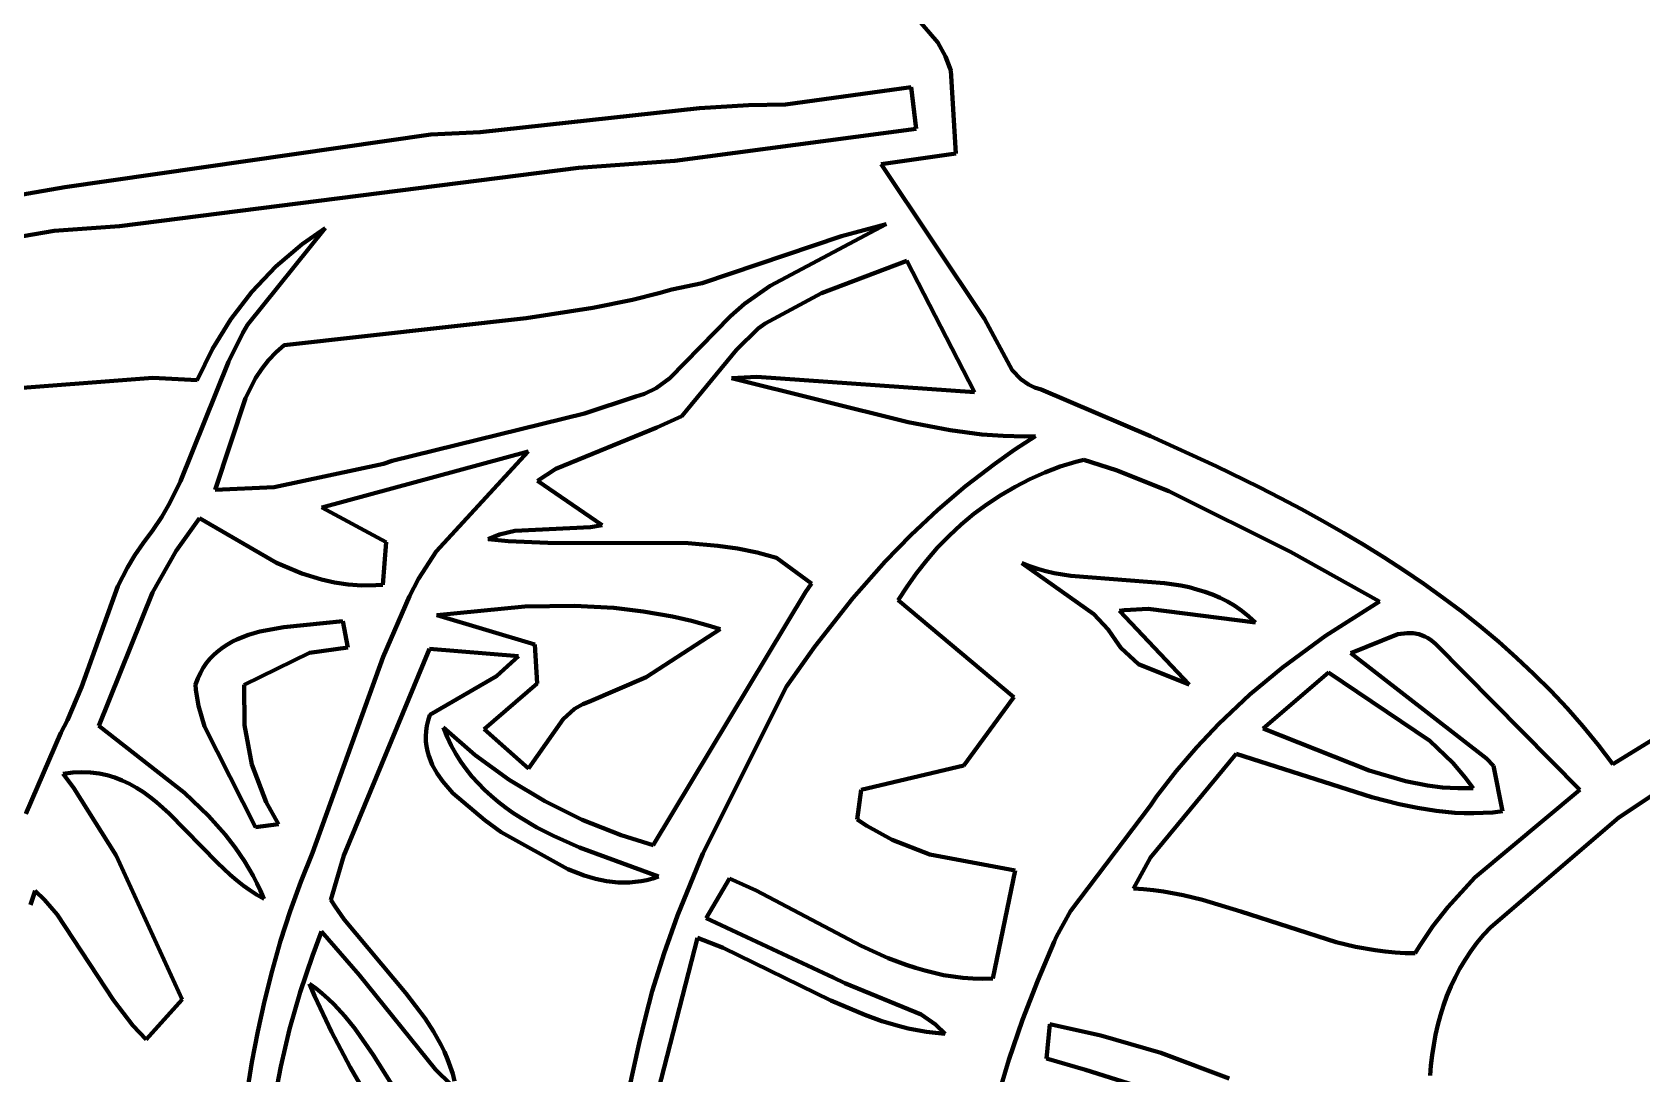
# Model space of a CAD drawing. Header units: millimetres. Extents: x 0 to 12.5, y 0 to 14.6.
# Drawn here: x 8.049 to 9.695, y 10.296 to 11.36 of the extents above; entities that cross this region are included whole.
import ezdxf

# ---------------------------------------------------------------- set-up
doc = ezdxf.new("R2010")
doc.units = ezdxf.units.MM
doc.layers.add('color#131313ff', color=7, linetype='CONTINUOUS', lineweight=100)
doc.layers.add('color#fcfcfcff', color=7, linetype='CONTINUOUS', lineweight=100)

msp = doc.modelspace()

# ---------------------------------------------------------------- linework, layer by layer
at = {"layer": 'color#131313ff'}
for p, q in [((8.9514, 11.377), (8.9752, 11.3498)), ((8.9752, 11.3498), (8.983, 11.3357)), ((8.983, 11.3357), (8.9872, 11.324)), ((8.9872, 11.324), (8.9883, 11.3211)), ((8.9883, 11.3211), (8.9933, 11.2363)), ((8.9477, 11.3042), (8.8193, 11.2864)), ((8.9528, 11.2615), (8.9477, 11.3042)), ((8.8193, 11.2864), (8.7816, 11.2859)), ((8.7316, 11.2829), (8.5072, 11.2583)), ((8.7816, 11.2859), (8.7316, 11.2829)), ((8.457, 11.2559), (8.0826, 11.2019)), ((8.5072, 11.2583), (8.457, 11.2559)), ((8.7062, 11.229), (8.9528, 11.2615)), ((8.1388, 11.1623), (8.6079, 11.2218)), ((8.6079, 11.2218), (8.7062, 11.229)), ((8.9933, 11.2363), (8.9173, 11.2257)), ((8.9173, 11.2257), (9.0229, 11.0674)), ((8.0826, 11.2019), (7.8547, 11.1628)), ((7.8188, 11.1141), (8.072, 11.1575)), ((8.072, 11.1575), (8.1388, 11.1623)), ((8.2694, 11.0613), (8.3489, 11.1601)), ((8.3489, 11.1601), (8.3254, 11.1439)), ((8.8037, 11.1012), (8.9223, 11.1644)), ((8.9223, 11.1644), (8.8765, 11.1521)), ((8.3254, 11.1439), (8.2983, 11.1209)), ((8.8765, 11.1521), (8.7343, 11.1041)), ((8.9433, 11.1267), (8.8562, 11.0939)), ((9.0124, 10.9926), (8.9433, 11.1267)), ((8.2983, 11.1209), (8.2739, 11.0952)), ((8.2739, 11.0952), (8.2523, 11.0672)), ((8.6899, 11.0938), (8.6631, 11.0871)), ((8.7033, 11.0975), (8.6899, 11.0938)), ((8.7343, 11.1041), (8.7033, 11.0975)), ((8.7776, 11.0829), (8.8037, 11.1012)), ((8.8562, 11.0939), (8.7985, 11.0629)), ((8.6225, 11.0788), (8.5542, 11.0683)), ((8.6631, 11.0871), (8.6225, 11.0788)), ((8.763, 11.0702), (8.7776, 11.0829)), ((8.2523, 11.0672), (8.2336, 11.037)), ((8.2647, 11.0531), (8.2694, 11.0613)), ((8.5542, 11.0683), (8.3071, 11.0406)), ((8.7013, 11.0068), (8.763, 11.0702)), ((8.7913, 11.0576), (8.7694, 11.0359)), ((8.7985, 11.0629), (8.7913, 11.0576)), ((9.0229, 11.0674), (9.0509, 11.015)), ((8.2501, 11.0236), (8.2647, 11.0531)), ((8.3071, 11.0406), (8.2986, 11.0333)), ((8.201, 10.9015), (8.2501, 11.0236)), ((8.2336, 11.037), (8.218, 11.005)), ((8.2909, 11.0252), (8.284, 11.0163)), ((8.2986, 11.0333), (8.2909, 11.0252)), ((8.7694, 11.0359), (8.7133, 10.9679)), ((8.1728, 11.0073), (7.9571, 10.9908)), ((8.218, 11.005), (8.1728, 11.0073)), ((8.2778, 11.0069), (8.2673, 10.9866)), ((8.284, 11.0163), (8.2778, 11.0069)), ((8.687, 10.9968), (8.7013, 11.0068)), ((8.7641, 11.0069), (8.7899, 11.0083)), ((8.9448, 10.9618), (8.7641, 11.0069)), ((8.7899, 11.0083), (9.0124, 10.9926)), ((9.0509, 11.015), (9.0598, 11.0058)), ((8.6665, 10.988), (8.6751, 10.991)), ((8.6751, 10.991), (8.687, 10.9968)), ((9.0598, 11.0058), (9.0678, 11.0003)), ((9.0678, 11.0003), (9.0739, 10.9974)), ((9.0739, 10.9974), (9.0807, 10.9952)), ((9.0807, 10.9952), (9.1926, 10.9475)), ((8.2673, 10.9866), (8.2365, 10.8927)), ((8.614, 10.9709), (8.6665, 10.988)), ((8.4174, 10.9223), (8.614, 10.9709)), ((8.7133, 10.9679), (8.6879, 10.9565)), ((8.9877, 10.9537), (8.9448, 10.9618)), ((8.6879, 10.9565), (8.5847, 10.9143)), ((9.0202, 10.9495), (8.9877, 10.9537)), ((9.042, 10.9479), (9.0202, 10.9495)), ((9.0639, 10.9474), (9.042, 10.9479)), ((9.0539, 10.9339), (9.075, 10.9475)), ((9.075, 10.9475), (9.0639, 10.9474)), ((9.1926, 10.9475), (9.2594, 10.917)), ((8.5565, 10.932), (8.3454, 10.8749)), ((8.4623, 10.8298), (8.5565, 10.932)), ((9.0333, 10.9195), (9.0539, 10.9339)), ((8.2967, 10.8956), (8.4086, 10.9194)), ((8.4086, 10.9194), (8.4174, 10.9223)), ((8.5847, 10.9143), (8.5659, 10.902)), ((9.0035, 10.8966), (9.0333, 10.9195)), ((9.0844, 10.9106), (9.069, 10.9037)), ((9.1001, 10.9165), (9.0844, 10.9106)), ((9.1161, 10.9215), (9.1001, 10.9165)), ((9.1243, 10.9236), (9.1161, 10.9215)), ((9.1572, 10.9128), (9.1243, 10.9236)), ((9.211, 10.8915), (9.1572, 10.9128)), ((9.2594, 10.917), (9.3035, 10.8955)), ((8.19, 10.8795), (8.201, 10.9015)), ((8.2365, 10.8927), (8.2967, 10.8956)), ((8.5659, 10.902), (8.632, 10.8566)), ((8.9749, 10.8722), (9.0035, 10.8966)), ((9.0541, 10.896), (9.0396, 10.8875)), ((9.069, 10.9037), (9.0541, 10.896)), ((9.3355, 10.8295), (9.211, 10.8915)), ((9.3035, 10.8955), (9.3253, 10.8843)), ((8.1819, 10.8653), (8.19, 10.8795)), ((8.3454, 10.8749), (8.4113, 10.8393)), ((9.0255, 10.8781), (9.012, 10.8681)), ((9.0396, 10.8875), (9.0255, 10.8781)), ((9.3253, 10.8843), (9.3469, 10.8729)), ((8.1728, 10.8515), (8.1819, 10.8653)), ((8.2203, 10.864), (8.1967, 10.8305)), ((8.2992, 10.8181), (8.2203, 10.864)), ((8.9475, 10.8465), (8.9749, 10.8722)), ((9.012, 10.8681), (8.999, 10.8573)), ((9.3469, 10.8729), (9.3684, 10.8611)), ((9.3684, 10.8611), (9.3896, 10.849)), ((8.1628, 10.8382), (8.1728, 10.8515)), ((8.5269, 10.8471), (8.5156, 10.8423)), ((8.5156, 10.8423), (8.5358, 10.8404)), ((8.5426, 10.851), (8.5269, 10.8471)), ((8.6199, 10.8545), (8.5426, 10.851)), ((8.632, 10.8566), (8.6199, 10.8545)), ((8.9213, 10.8197), (8.9475, 10.8465)), ((8.9866, 10.8458), (8.9748, 10.8337)), ((8.999, 10.8573), (8.9866, 10.8458)), ((9.3896, 10.849), (9.4106, 10.8365)), ((8.1467, 10.8136), (8.1543, 10.8261)), ((8.1543, 10.8261), (8.1628, 10.8382)), ((8.1967, 10.8305), (8.1725, 10.788)), ((8.4113, 10.8393), (8.4077, 10.7958)), ((8.4442, 10.802), (8.4623, 10.8298)), ((8.5358, 10.8404), (8.5766, 10.8388)), ((8.5766, 10.8388), (8.7198, 10.8383)), ((8.7198, 10.8383), (8.7502, 10.8356)), ((8.7502, 10.8356), (8.7703, 10.8327)), ((8.7703, 10.8327), (8.7904, 10.8286)), ((8.7904, 10.8286), (8.8003, 10.8261)), ((8.8003, 10.8261), (8.8103, 10.8233)), ((8.9748, 10.8337), (8.9637, 10.821)), ((9.4265, 10.7786), (9.3355, 10.8295)), ((9.4106, 10.8365), (9.4313, 10.8236)), ((9.6651, 10.6125), (10.0169, 10.8294)), ((8.1368, 10.7942), (8.1467, 10.8136)), ((8.3251, 10.8074), (8.2992, 10.8181)), ((8.8103, 10.8233), (8.8461, 10.797)), ((8.8881, 10.7821), (8.9213, 10.8197)), ((8.9637, 10.821), (8.9533, 10.8078)), ((9.0608, 10.8179), (9.0688, 10.8147)), ((9.1345, 10.7657), (9.0608, 10.8179)), ((9.0688, 10.8147), (9.077, 10.812)), ((9.077, 10.812), (9.0854, 10.8097)), ((9.0854, 10.8097), (9.0938, 10.8078)), ((9.4313, 10.8236), (9.4517, 10.8104)), ((9.4517, 10.8104), (9.4717, 10.7967)), ((8.0998, 10.691), (8.1368, 10.7942)), ((8.345, 10.8012), (8.3251, 10.8074)), ((8.3585, 10.7982), (8.345, 10.8012)), ((8.3723, 10.7962), (8.3585, 10.7982)), ((8.3863, 10.7952), (8.3723, 10.7962)), ((8.4005, 10.7953), (8.3863, 10.7952)), ((8.4077, 10.7958), (8.4005, 10.7953)), ((8.4349, 10.7843), (8.4442, 10.802)), ((8.8461, 10.797), (8.8398, 10.7882)), ((8.9436, 10.7941), (8.9346, 10.7799)), ((8.9533, 10.8078), (8.9436, 10.7941)), ((9.0938, 10.8078), (9.1109, 10.8049)), ((9.1109, 10.8049), (9.172, 10.8002)), ((9.172, 10.8002), (9.2066, 10.7974)), ((9.2066, 10.7974), (9.2235, 10.7949)), ((9.2235, 10.7949), (9.2318, 10.7932)), ((9.2318, 10.7932), (9.2399, 10.7911)), ((9.4717, 10.7967), (9.4915, 10.7826)), ((8.1725, 10.788), (8.1176, 10.6517)), ((8.4081, 10.7221), (8.4349, 10.7843)), ((8.8398, 10.7882), (8.6842, 10.5296)), ((8.8493, 10.7328), (8.8881, 10.7821)), ((8.9346, 10.7799), (9.0526, 10.681)), ((9.2399, 10.7911), (9.248, 10.7887)), ((9.248, 10.7887), (9.2559, 10.7858)), ((9.2559, 10.7858), (9.2636, 10.7824)), ((9.2636, 10.7824), (9.2712, 10.7786)), ((9.2712, 10.7786), (9.2786, 10.7741)), ((9.3714, 10.7436), (9.4265, 10.7786)), ((9.4915, 10.7826), (9.5109, 10.768)), ((8.5531, 10.7735), (8.4629, 10.7647)), ((8.4629, 10.7647), (8.563, 10.7348)), ((8.6037, 10.7742), (8.5531, 10.7735)), ((8.644, 10.7721), (8.6037, 10.7742)), ((8.674, 10.7686), (8.644, 10.7721)), ((8.7038, 10.7634), (8.674, 10.7686)), ((8.7234, 10.7589), (8.7038, 10.7634)), ((9.1492, 10.7501), (9.1345, 10.7657)), ((9.1658, 10.7699), (9.1609, 10.7691)), ((9.1609, 10.7691), (9.2319, 10.694)), ((9.1899, 10.7713), (9.1658, 10.7699)), ((9.2996, 10.7571), (9.1899, 10.7713)), ((9.2786, 10.7741), (9.2858, 10.7691)), ((9.2858, 10.7691), (9.2928, 10.7634)), ((9.2928, 10.7634), (9.2996, 10.7571)), ((9.5109, 10.768), (9.5299, 10.7529)), ((8.2594, 10.7403), (8.2705, 10.7445)), ((8.2705, 10.7445), (8.2821, 10.7479)), ((8.2821, 10.7479), (8.3066, 10.7526)), ((8.3066, 10.7526), (8.3668, 10.7585)), ((8.3668, 10.7585), (8.3719, 10.7318)), ((8.6769, 10.7014), (8.7525, 10.7505)), ((8.7428, 10.7535), (8.7234, 10.7589)), ((8.7525, 10.7505), (8.7428, 10.7535)), ((9.1567, 10.7392), (9.1492, 10.7501)), ((9.3274, 10.7114), (9.3714, 10.7436)), ((9.4454, 10.7453), (9.3972, 10.7259)), ((9.4547, 10.7465), (9.4454, 10.7453)), ((9.4608, 10.7463), (9.4547, 10.7465)), ((9.4668, 10.7452), (9.4608, 10.7463)), ((9.4727, 10.743), (9.4668, 10.7452)), ((9.5299, 10.7529), (9.5484, 10.7374)), ((8.2354, 10.7246), (8.2397, 10.7284)), ((8.2397, 10.7284), (8.2443, 10.7318)), ((8.2443, 10.7318), (8.2491, 10.7349)), ((8.2491, 10.7349), (8.2542, 10.7377)), ((8.2542, 10.7377), (8.2594, 10.7403)), ((8.3719, 10.7318), (8.3329, 10.7262)), ((8.4556, 10.7302), (8.3678, 10.5192)), ((8.5463, 10.7228), (8.4556, 10.7302)), ((8.563, 10.7348), (8.5655, 10.6949)), ((8.8204, 10.6919), (8.8493, 10.7328)), ((9.1622, 10.7314), (9.1567, 10.7392)), ((9.1802, 10.7146), (9.1622, 10.7314)), ((9.4756, 10.7415), (9.4727, 10.743)), ((9.4784, 10.7397), (9.4756, 10.7415)), ((9.4812, 10.7376), (9.4784, 10.7397)), ((9.484, 10.7351), (9.4812, 10.7376)), ((9.6313, 10.5862), (9.484, 10.7351)), ((9.5484, 10.7374), (9.5666, 10.7213)), ((8.2213, 10.7057), (8.2243, 10.711)), ((8.2243, 10.711), (8.2277, 10.7159)), ((8.2277, 10.7159), (8.2314, 10.7205)), ((8.2314, 10.7205), (8.2354, 10.7246)), ((8.3329, 10.7262), (8.2662, 10.6936)), ((8.3359, 10.522), (8.4081, 10.7221)), ((8.5241, 10.7024), (8.5463, 10.7228)), ((9.2319, 10.694), (9.1802, 10.7146)), ((9.294, 10.6835), (9.3274, 10.7114)), ((9.3972, 10.7259), (9.536, 10.6182)), ((9.5666, 10.7213), (9.5843, 10.7046)), ((8.2163, 10.6938), (8.2186, 10.7)), ((8.2168, 10.6883), (8.2163, 10.6938)), ((8.2186, 10.7), (8.2213, 10.7057)), ((8.4557, 10.6628), (8.5241, 10.7024)), ((8.5655, 10.6949), (8.5115, 10.6482)), ((8.6184, 10.6763), (8.6769, 10.7014)), ((9.3744, 10.706), (9.3077, 10.6488)), ((9.4778, 10.6364), (9.3744, 10.706)), ((9.5843, 10.7046), (9.6015, 10.6874)), ((8.0856, 10.6574), (8.0998, 10.691)), ((8.2195, 10.672), (8.2168, 10.6883)), ((8.2662, 10.6936), (8.2665, 10.6522)), ((8.735, 10.5211), (8.8204, 10.6919)), ((9.0526, 10.681), (9.0016, 10.6111)), ((9.2623, 10.6537), (9.294, 10.6835)), ((9.6015, 10.6874), (9.6182, 10.6696)), ((8.2255, 10.651), (8.2195, 10.672)), ((8.454, 10.6571), (8.4557, 10.6628)), ((8.592, 10.6586), (8.6037, 10.6691)), ((8.6037, 10.6691), (8.6121, 10.6739)), ((8.6121, 10.6739), (8.6184, 10.6763)), ((9.6182, 10.6696), (9.6344, 10.6512)), ((8.0788, 10.6444), (8.0856, 10.6574)), ((8.1176, 10.6517), (8.2051, 10.5833)), ((8.2777, 10.548), (8.2255, 10.651)), ((8.2665, 10.6522), (8.274, 10.6121)), ((8.4517, 10.641), (8.452, 10.6462)), ((8.452, 10.6462), (8.4528, 10.6516)), ((8.4528, 10.6516), (8.454, 10.6571)), ((8.5022, 10.6217), (8.4698, 10.6498)), ((8.4698, 10.6498), (8.4735, 10.6405)), ((8.5115, 10.6482), (8.5567, 10.6082)), ((8.5567, 10.6082), (8.592, 10.6586)), ((9.2398, 10.63), (9.2623, 10.6537)), ((9.3077, 10.6488), (9.4159, 10.6059)), ((9.6344, 10.6512), (9.65, 10.6322)), ((8.0429, 10.5616), (8.0788, 10.6444)), ((8.4519, 10.6358), (8.4517, 10.641)), ((8.4524, 10.6308), (8.4519, 10.6358)), ((8.4534, 10.6259), (8.4524, 10.6308)), ((8.4735, 10.6405), (8.4778, 10.6316)), ((8.4778, 10.6316), (8.4824, 10.6231)), ((9.2185, 10.6053), (9.2398, 10.63)), ((9.5014, 10.6138), (9.4778, 10.6364)), ((9.65, 10.6322), (9.6651, 10.6125)), ((8.274, 10.6121), (8.2885, 10.5738)), ((8.4547, 10.6211), (8.4534, 10.6259)), ((8.4564, 10.6165), (8.4547, 10.6211)), ((8.4583, 10.6119), (8.4564, 10.6165)), ((8.4632, 10.6031), (8.4583, 10.6119)), ((8.4824, 10.6231), (8.4875, 10.615)), ((8.4875, 10.615), (8.493, 10.6073)), ((8.5368, 10.5966), (8.5022, 10.6217)), ((9.2801, 10.623), (9.1923, 10.5171)), ((9.4186, 10.5788), (9.2801, 10.623)), ((9.5142, 10.5988), (9.5014, 10.6138)), ((9.536, 10.6182), (9.543, 10.6107)), ((8.0909, 10.6038), (8.0812, 10.6025)), ((8.0812, 10.6025), (8.0919, 10.5878)), ((8.1002, 10.6043), (8.0909, 10.6038)), ((8.1091, 10.604), (8.1002, 10.6043)), ((8.1177, 10.603), (8.1091, 10.604)), ((8.1259, 10.6013), (8.1177, 10.603)), ((8.1339, 10.5989), (8.1259, 10.6013)), ((8.1415, 10.5959), (8.1339, 10.5989)), ((8.1489, 10.5923), (8.1415, 10.5959)), ((8.4691, 10.5947), (8.4632, 10.6031)), ((8.493, 10.6073), (8.4989, 10.5999)), ((8.4989, 10.5999), (8.5051, 10.5929)), ((8.5733, 10.5746), (8.5368, 10.5966)), ((9.0016, 10.6111), (8.8966, 10.5863)), ((9.1986, 10.5793), (9.2185, 10.6053)), ((9.4159, 10.6059), (9.4529, 10.5951)), ((9.4529, 10.5951), (9.4755, 10.5907)), ((9.5221, 10.5881), (9.5142, 10.5988)), ((9.543, 10.6107), (9.5522, 10.5643)), ((8.0919, 10.5878), (8.1351, 10.5192)), ((8.1561, 10.5883), (8.1489, 10.5923)), ((8.1631, 10.5838), (8.1561, 10.5883)), ((8.1699, 10.5789), (8.1631, 10.5838)), ((8.1765, 10.5736), (8.1699, 10.5789)), ((8.2051, 10.5833), (8.2297, 10.5597)), ((8.4795, 10.5828), (8.4691, 10.5947)), ((8.5122, 10.5551), (8.4795, 10.5828)), ((8.5051, 10.5929), (8.5116, 10.5863)), ((8.5116, 10.5863), (8.5185, 10.58)), ((8.5185, 10.58), (8.5257, 10.574)), ((8.8966, 10.5863), (8.8927, 10.556)), ((9.1923, 10.5704), (9.1986, 10.5793)), ((9.4466, 10.5715), (9.4186, 10.5788)), ((9.4755, 10.5907), (9.4909, 10.5888)), ((9.4909, 10.5888), (9.5064, 10.5879)), ((9.5064, 10.5879), (9.5221, 10.5881)), ((9.524, 10.4967), (9.6313, 10.5862)), ((9.7189, 10.5897), (9.6712, 10.5579)), ((8.1894, 10.5622), (8.1765, 10.5736)), ((8.2885, 10.5738), (8.3012, 10.5511)), ((8.5257, 10.574), (8.5331, 10.5682)), ((8.5331, 10.5682), (8.5408, 10.5628)), ((8.5408, 10.5628), (8.5488, 10.5576)), ((8.6116, 10.5557), (8.5733, 10.5746)), ((9.1105, 10.4624), (9.1923, 10.5704)), ((9.4655, 10.5677), (9.4466, 10.5715)), ((9.4844, 10.5647), (9.4655, 10.5677)), ((9.5036, 10.5629), (9.4844, 10.5647)), ((9.5132, 10.5625), (9.5036, 10.5629)), ((9.5229, 10.5624), (9.5132, 10.5625)), ((9.5326, 10.5626), (9.5229, 10.5624)), ((9.5424, 10.5632), (9.5326, 10.5626)), ((9.5522, 10.5643), (9.5424, 10.5632)), ((8.2389, 10.5115), (8.1894, 10.5622)), ((8.2297, 10.5597), (8.2466, 10.5407)), ((8.3012, 10.5511), (8.2777, 10.548)), ((8.5287, 10.5431), (8.5122, 10.5551)), ((8.5488, 10.5576), (8.5652, 10.5479)), ((8.5652, 10.5479), (8.5824, 10.5391)), ((8.6513, 10.5399), (8.6116, 10.5557)), ((8.8927, 10.556), (8.9026, 10.5493)), ((8.9026, 10.5493), (8.9285, 10.5351)), ((9.6712, 10.5579), (9.5403, 10.4459)), ((8.2466, 10.5407), (8.257, 10.5273)), ((8.5968, 10.5051), (8.5287, 10.5431)), ((8.5824, 10.5391), (8.6089, 10.5273)), ((8.6842, 10.5296), (8.6513, 10.5399)), ((8.9285, 10.5351), (8.9669, 10.5203)), ((8.1351, 10.5192), (8.2028, 10.3719)), ((8.257, 10.5273), (8.2665, 10.5133)), ((8.2665, 10.5133), (8.2752, 10.4985)), ((8.324, 10.4923), (8.3359, 10.522)), ((8.3678, 10.5192), (8.3548, 10.4737)), ((8.6089, 10.5273), (8.6895, 10.4976)), ((8.7091, 10.458), (8.735, 10.5211)), ((8.9669, 10.5203), (9.054, 10.5038)), ((9.1923, 10.5171), (9.1749, 10.4855)), ((8.2516, 10.4995), (8.2389, 10.5115)), ((8.2582, 10.4939), (8.2516, 10.4995)), ((8.2752, 10.4985), (8.2791, 10.4909)), ((8.6137, 10.4986), (8.5968, 10.5051)), ((8.625, 10.4953), (8.6137, 10.4986)), ((8.6895, 10.4976), (8.6836, 10.4956)), ((9.054, 10.5038), (9.0312, 10.3934)), ((9.4963, 10.4665), (9.524, 10.4967)), ((8.0526, 10.4832), (8.0476, 10.4688)), ((8.062, 10.4739), (8.0526, 10.4832)), ((8.2649, 10.4886), (8.2582, 10.4939)), ((8.2718, 10.4836), (8.2649, 10.4886)), ((8.2789, 10.4791), (8.2718, 10.4836)), ((8.2791, 10.4909), (8.2828, 10.483)), ((8.2828, 10.483), (8.2862, 10.475)), ((8.3131, 10.4622), (8.324, 10.4923)), ((8.6365, 10.493), (8.625, 10.4953)), ((8.6482, 10.4917), (8.6365, 10.493)), ((8.654, 10.4915), (8.6482, 10.4917)), ((8.6599, 10.4916), (8.654, 10.4915)), ((8.6658, 10.4921), (8.6599, 10.4916)), ((8.6717, 10.4929), (8.6658, 10.4921)), ((8.6776, 10.4941), (8.6717, 10.4929)), ((8.6836, 10.4956), (8.6776, 10.4941)), ((8.7622, 10.4956), (8.7383, 10.4552)), ((8.7893, 10.4833), (8.7622, 10.4956)), ((8.8967, 10.4267), (8.7893, 10.4833)), ((9.1749, 10.4855), (9.1852, 10.4848)), ((9.1852, 10.4848), (9.1954, 10.4838)), ((9.1954, 10.4838), (9.2056, 10.4823)), ((9.2056, 10.4823), (9.2257, 10.4785)), ((8.0749, 10.459), (8.062, 10.4739)), ((8.2862, 10.475), (8.2789, 10.4791)), ((8.3548, 10.4737), (8.3591, 10.4669)), ((8.3591, 10.4669), (8.3682, 10.4538)), ((9.2257, 10.4785), (9.2456, 10.4737)), ((9.2456, 10.4737), (9.2848, 10.4619)), ((9.4811, 10.4471), (9.4963, 10.4665)), ((8.1325, 10.3715), (8.0749, 10.459)), ((8.3033, 10.4319), (8.3131, 10.4622)), ((8.3682, 10.4538), (8.4312, 10.3784)), ((8.6954, 10.4195), (8.7091, 10.458)), ((8.7383, 10.4552), (8.8681, 10.3944)), ((9.0965, 10.4363), (9.1105, 10.4624)), ((9.2848, 10.4619), (9.3823, 10.4305)), ((9.4673, 10.4265), (9.4811, 10.4471)), ((8.2946, 10.4012), (8.3033, 10.4319)), ((8.3452, 10.4414), (8.3359, 10.4168)), ((8.3837, 10.3973), (8.3452, 10.4414)), ((8.7294, 10.435), (8.6779, 10.2345)), ((8.7556, 10.4248), (8.7294, 10.435)), ((9.0772, 10.3913), (9.0941, 10.4309)), ((9.0941, 10.4309), (9.0965, 10.4363)), ((9.5329, 10.438), (9.526, 10.4299)), ((9.5403, 10.4459), (9.5329, 10.438)), ((8.3359, 10.4168), (8.3233, 10.3795)), ((8.6832, 10.3805), (8.6954, 10.4195)), ((8.8658, 10.371), (8.7556, 10.4248)), ((8.9242, 10.4144), (8.8967, 10.4267)), ((8.9428, 10.4074), (8.9242, 10.4144)), ((9.3823, 10.4305), (9.4021, 10.4259)), ((9.4021, 10.4259), (9.4221, 10.4223)), ((9.4221, 10.4223), (9.4322, 10.421)), ((9.4322, 10.421), (9.4424, 10.42)), ((9.4424, 10.42), (9.4527, 10.4195)), ((9.4527, 10.4195), (9.4631, 10.4193)), ((9.4631, 10.4193), (9.4673, 10.4265)), ((9.5197, 10.4214), (9.5139, 10.4127)), ((9.526, 10.4299), (9.5197, 10.4214)), ((8.2868, 10.3703), (8.2946, 10.4012)), ((8.9522, 10.4043), (8.9428, 10.4074)), ((8.9617, 10.4015), (8.9522, 10.4043)), ((8.9713, 10.3991), (8.9617, 10.4015)), ((8.981, 10.397), (8.9713, 10.3991)), ((9.5086, 10.4038), (9.5037, 10.3946)), ((9.5139, 10.4127), (9.5086, 10.4038)), ((8.3328, 10.3881), (8.3395, 10.3832)), ((8.3381, 10.3758), (8.3328, 10.3881)), ((8.3395, 10.3832), (8.3459, 10.378)), ((8.4615, 10.3004), (8.3837, 10.3973)), ((8.8681, 10.3944), (8.8801, 10.3887)), ((8.8801, 10.3887), (8.9581, 10.3566)), ((8.9908, 10.3954), (8.981, 10.397)), ((9.0007, 10.3942), (8.9908, 10.3954)), ((9.0108, 10.3934), (9.0007, 10.3942)), ((9.0209, 10.3931), (9.0108, 10.3934)), ((9.0312, 10.3934), (9.0209, 10.3931)), ((9.0617, 10.3511), (9.0772, 10.3913)), ((9.4994, 10.3852), (9.4954, 10.3757)), ((9.5037, 10.3946), (9.4994, 10.3852)), ((8.1523, 10.3455), (8.1325, 10.3715)), ((8.2028, 10.3719), (8.1659, 10.3312)), ((8.2799, 10.3392), (8.2868, 10.3703)), ((8.3233, 10.3795), (8.3125, 10.3417)), ((8.3554, 10.339), (8.3381, 10.3758)), ((8.3459, 10.378), (8.352, 10.3726)), ((8.352, 10.3726), (8.3579, 10.3669)), ((8.3579, 10.3669), (8.3689, 10.355)), ((8.4312, 10.3784), (8.4509, 10.3527)), ((8.6761, 10.3541), (8.6832, 10.3805)), ((8.9003, 10.3562), (8.8658, 10.371)), ((9.4919, 10.3659), (9.4889, 10.3561)), ((9.4954, 10.3757), (9.4919, 10.3659)), ((8.3689, 10.355), (8.3791, 10.3423)), ((8.4509, 10.3527), (8.4597, 10.3393)), ((8.6699, 10.3275), (8.6761, 10.3541)), ((8.9179, 10.35), (8.9003, 10.3562)), ((8.9358, 10.3447), (8.9179, 10.35)), ((8.9581, 10.3566), (8.9726, 10.3465)), ((9.0478, 10.3103), (9.0617, 10.3511)), ((9.4889, 10.3561), (9.4862, 10.346)), ((8.1659, 10.3312), (8.1523, 10.3455)), ((8.2739, 10.3079), (8.2799, 10.3392)), ((8.3125, 10.3417), (8.3034, 10.3034)), ((8.3744, 10.3029), (8.3554, 10.339)), ((8.3791, 10.3423), (8.3978, 10.3155)), ((8.4597, 10.3393), (8.4674, 10.3255)), ((8.9449, 10.3425), (8.9358, 10.3447)), ((8.9541, 10.3406), (8.9449, 10.3425)), ((8.9634, 10.3391), (8.9541, 10.3406)), ((8.9728, 10.3379), (8.9634, 10.3391)), ((8.9726, 10.3465), (8.9824, 10.3371)), ((8.9824, 10.3371), (8.9728, 10.3379)), ((9.0896, 10.3467), (9.0862, 10.3117)), ((9.1417, 10.3354), (9.0896, 10.3467)), ((9.2031, 10.3175), (9.1417, 10.3354)), ((9.4839, 10.3359), (9.482, 10.3256)), ((9.4862, 10.346), (9.4839, 10.3359)), ((8.3978, 10.3155), (8.4508, 10.2316)), ((8.4674, 10.3255), (8.4708, 10.3184)), ((8.4708, 10.3184), (8.474, 10.3111)), ((8.6115, 10.0675), (8.6699, 10.3275)), ((9.2729, 10.2912), (9.2031, 10.3175)), ((9.482, 10.3256), (9.4804, 10.3152)), ((8.2665, 10.2606), (8.2739, 10.3079)), ((8.3034, 10.3034), (8.2961, 10.2648)), ((8.3881, 10.2793), (8.3744, 10.3029)), ((8.4773, 10.2853), (8.4615, 10.3004)), ((8.474, 10.3111), (8.4767, 10.3037)), ((8.4767, 10.3037), (8.4792, 10.2962)), ((9.0355, 10.2691), (9.0478, 10.3103)), ((9.0862, 10.3117), (9.1261, 10.3001)), ((9.1261, 10.3001), (9.2752, 10.2533)), ((9.4791, 10.3047), (9.4782, 10.2942)), ((9.4804, 10.3152), (9.4791, 10.3047)), ((8.4792, 10.2962), (8.4812, 10.2884))]:
    msp.add_line(p, q, dxfattribs=at)
at = {"layer": 'color#fcfcfcff'}
for p, q in [((8.9752, 11.3498), (8.9514, 11.377)), ((8.983, 11.3357), (8.9752, 11.3498)), ((8.9872, 11.324), (8.983, 11.3357)), ((8.9883, 11.3211), (8.9872, 11.324)), ((8.9933, 11.2363), (8.9883, 11.3211)), ((8.8193, 11.2864), (8.9477, 11.3042)), ((8.9477, 11.3042), (8.9528, 11.2615)), ((8.7816, 11.2859), (8.8193, 11.2864)), ((8.5072, 11.2583), (8.7316, 11.2829)), ((8.7316, 11.2829), (8.7816, 11.2859)), ((8.0826, 11.2019), (8.457, 11.2559)), ((8.457, 11.2559), (8.5072, 11.2583)), ((8.9528, 11.2615), (8.7062, 11.229)), ((8.6079, 11.2218), (8.1388, 11.1623)), ((8.7062, 11.229), (8.6079, 11.2218)), ((8.9173, 11.2257), (8.9933, 11.2363)), ((9.0229, 11.0674), (8.9173, 11.2257)), ((7.8547, 11.1628), (8.0826, 11.2019)), ((8.072, 11.1575), (7.8188, 11.1141)), ((8.1388, 11.1623), (8.072, 11.1575)), ((8.3489, 11.1601), (8.2694, 11.0613)), ((8.3254, 11.1439), (8.3489, 11.1601)), ((8.9223, 11.1644), (8.8037, 11.1012)), ((8.8765, 11.1521), (8.9223, 11.1644)), ((8.2983, 11.1209), (8.3254, 11.1439)), ((8.7343, 11.1041), (8.8765, 11.1521)), ((8.8562, 11.0939), (8.9433, 11.1267)), ((8.9433, 11.1267), (9.0124, 10.9926)), ((8.2739, 11.0952), (8.2983, 11.1209)), ((8.2523, 11.0672), (8.2739, 11.0952)), ((8.6631, 11.0871), (8.6899, 11.0938)), ((8.6899, 11.0938), (8.7033, 11.0975)), ((8.7033, 11.0975), (8.7343, 11.1041)), ((8.8037, 11.1012), (8.7776, 11.0829)), ((8.7985, 11.0629), (8.8562, 11.0939)), ((8.5542, 11.0683), (8.6225, 11.0788)), ((8.6225, 11.0788), (8.6631, 11.0871)), ((8.7776, 11.0829), (8.763, 11.0702)), ((8.2336, 11.037), (8.2523, 11.0672)), ((8.2694, 11.0613), (8.2647, 11.0531)), ((8.3071, 11.0406), (8.5542, 11.0683)), ((8.763, 11.0702), (8.7013, 11.0068)), ((8.7694, 11.0359), (8.7913, 11.0576)), ((8.7913, 11.0576), (8.7985, 11.0629)), ((9.0509, 11.015), (9.0229, 11.0674)), ((8.2647, 11.0531), (8.2501, 11.0236)), ((8.2986, 11.0333), (8.3071, 11.0406)), ((8.2501, 11.0236), (8.201, 10.9015)), ((8.218, 11.005), (8.2336, 11.037)), ((8.284, 11.0163), (8.2909, 11.0252)), ((8.2909, 11.0252), (8.2986, 11.0333)), ((8.7133, 10.9679), (8.7694, 11.0359)), ((7.9571, 10.9908), (8.1728, 11.0073)), ((8.1728, 11.0073), (8.218, 11.005)), ((8.2673, 10.9866), (8.2778, 11.0069)), ((8.2778, 11.0069), (8.284, 11.0163)), ((8.7013, 11.0068), (8.687, 10.9968)), ((8.7899, 11.0083), (8.7641, 11.0069)), ((8.7641, 11.0069), (8.9448, 10.9618)), ((9.0124, 10.9926), (8.7899, 11.0083)), ((9.0598, 11.0058), (9.0509, 11.015)), ((8.6751, 10.991), (8.6665, 10.988)), ((8.687, 10.9968), (8.6751, 10.991)), ((9.0678, 11.0003), (9.0598, 11.0058)), ((9.0739, 10.9974), (9.0678, 11.0003)), ((9.0807, 10.9952), (9.0739, 10.9974)), ((9.1926, 10.9475), (9.0807, 10.9952)), ((8.2365, 10.8927), (8.2673, 10.9866)), ((8.6665, 10.988), (8.614, 10.9709)), ((8.614, 10.9709), (8.4174, 10.9223)), ((8.6879, 10.9565), (8.7133, 10.9679)), ((8.9448, 10.9618), (8.9877, 10.9537)), ((8.5847, 10.9143), (8.6879, 10.9565)), ((8.9877, 10.9537), (9.0202, 10.9495)), ((9.0202, 10.9495), (9.042, 10.9479)), ((9.042, 10.9479), (9.0639, 10.9474)), ((9.075, 10.9475), (9.0539, 10.9339)), ((9.0639, 10.9474), (9.075, 10.9475)), ((9.2594, 10.917), (9.1926, 10.9475)), ((8.3454, 10.8749), (8.5565, 10.932)), ((8.5565, 10.932), (8.4623, 10.8298)), ((9.0539, 10.9339), (9.0333, 10.9195)), ((8.4086, 10.9194), (8.2967, 10.8956)), ((8.4174, 10.9223), (8.4086, 10.9194)), ((8.5659, 10.902), (8.5847, 10.9143)), ((9.0333, 10.9195), (9.0035, 10.8966)), ((9.069, 10.9037), (9.0844, 10.9106)), ((9.0844, 10.9106), (9.1001, 10.9165)), ((9.1001, 10.9165), (9.1161, 10.9215)), ((9.1161, 10.9215), (9.1243, 10.9236)), ((9.1243, 10.9236), (9.1572, 10.9128)), ((9.1572, 10.9128), (9.211, 10.8915)), ((9.3035, 10.8955), (9.2594, 10.917)), ((8.201, 10.9015), (8.19, 10.8795)), ((8.2967, 10.8956), (8.2365, 10.8927)), ((8.632, 10.8566), (8.5659, 10.902)), ((9.0035, 10.8966), (8.9749, 10.8722)), ((9.0396, 10.8875), (9.0541, 10.896)), ((9.0541, 10.896), (9.069, 10.9037)), ((9.211, 10.8915), (9.3355, 10.8295)), ((9.3253, 10.8843), (9.3035, 10.8955)), ((8.19, 10.8795), (8.1819, 10.8653)), ((8.4113, 10.8393), (8.3454, 10.8749)), ((9.012, 10.8681), (9.0255, 10.8781)), ((9.0255, 10.8781), (9.0396, 10.8875)), ((9.3469, 10.8729), (9.3253, 10.8843)), ((8.1819, 10.8653), (8.1728, 10.8515)), ((8.1967, 10.8305), (8.2203, 10.864)), ((8.2203, 10.864), (8.2992, 10.8181)), ((8.9749, 10.8722), (8.9475, 10.8465)), ((8.999, 10.8573), (9.012, 10.8681)), ((9.3684, 10.8611), (9.3469, 10.8729)), ((9.3896, 10.849), (9.3684, 10.8611)), ((8.1728, 10.8515), (8.1628, 10.8382)), ((8.5156, 10.8423), (8.5269, 10.8471)), ((8.5358, 10.8404), (8.5156, 10.8423)), ((8.5269, 10.8471), (8.5426, 10.851)), ((8.5426, 10.851), (8.6199, 10.8545)), ((8.6199, 10.8545), (8.632, 10.8566)), ((8.9475, 10.8465), (8.9213, 10.8197)), ((8.9748, 10.8337), (8.9866, 10.8458)), ((8.9866, 10.8458), (8.999, 10.8573)), ((9.4106, 10.8365), (9.3896, 10.849)), ((8.1543, 10.8261), (8.1467, 10.8136)), ((8.1628, 10.8382), (8.1543, 10.8261)), ((8.1725, 10.788), (8.1967, 10.8305)), ((8.4077, 10.7958), (8.4113, 10.8393)), ((8.4623, 10.8298), (8.4442, 10.802)), ((8.5766, 10.8388), (8.5358, 10.8404)), ((8.7198, 10.8383), (8.5766, 10.8388)), ((8.7502, 10.8356), (8.7198, 10.8383)), ((8.7703, 10.8327), (8.7502, 10.8356)), ((8.7904, 10.8286), (8.7703, 10.8327)), ((8.8003, 10.8261), (8.7904, 10.8286)), ((8.8103, 10.8233), (8.8003, 10.8261)), ((8.9637, 10.821), (8.9748, 10.8337)), ((9.3355, 10.8295), (9.4265, 10.7786)), ((9.4313, 10.8236), (9.4106, 10.8365)), ((10.0169, 10.8294), (9.6651, 10.6125)), ((8.1467, 10.8136), (8.1368, 10.7942)), ((8.2992, 10.8181), (8.3251, 10.8074)), ((8.8461, 10.797), (8.8103, 10.8233)), ((8.9213, 10.8197), (8.8881, 10.7821)), ((8.9533, 10.8078), (8.9637, 10.821)), ((9.0608, 10.8179), (9.1345, 10.7657)), ((9.0688, 10.8147), (9.0608, 10.8179)), ((9.077, 10.812), (9.0688, 10.8147)), ((9.0854, 10.8097), (9.077, 10.812)), ((9.0938, 10.8078), (9.0854, 10.8097)), ((9.4517, 10.8104), (9.4313, 10.8236)), ((9.4717, 10.7967), (9.4517, 10.8104)), ((8.1368, 10.7942), (8.0998, 10.691)), ((8.3251, 10.8074), (8.345, 10.8012)), ((8.345, 10.8012), (8.3585, 10.7982)), ((8.3585, 10.7982), (8.3723, 10.7962)), ((8.3723, 10.7962), (8.3863, 10.7952)), ((8.3863, 10.7952), (8.4005, 10.7953)), ((8.4005, 10.7953), (8.4077, 10.7958)), ((8.4442, 10.802), (8.4349, 10.7843)), ((8.8398, 10.7882), (8.8461, 10.797)), ((8.9346, 10.7799), (8.9436, 10.7941)), ((8.9436, 10.7941), (8.9533, 10.8078)), ((9.1109, 10.8049), (9.0938, 10.8078)), ((9.172, 10.8002), (9.1109, 10.8049)), ((9.2066, 10.7974), (9.172, 10.8002)), ((9.2235, 10.7949), (9.2066, 10.7974)), ((9.2318, 10.7932), (9.2235, 10.7949)), ((9.2399, 10.7911), (9.2318, 10.7932)), ((9.4915, 10.7826), (9.4717, 10.7967)), ((8.1176, 10.6517), (8.1725, 10.788)), ((8.4349, 10.7843), (8.4081, 10.7221)), ((8.6842, 10.5296), (8.8398, 10.7882)), ((8.8881, 10.7821), (8.8493, 10.7328)), ((9.0526, 10.681), (8.9346, 10.7799)), ((9.248, 10.7887), (9.2399, 10.7911)), ((9.2559, 10.7858), (9.248, 10.7887)), ((9.2636, 10.7824), (9.2559, 10.7858)), ((9.2712, 10.7786), (9.2636, 10.7824)), ((9.2786, 10.7741), (9.2712, 10.7786)), ((9.4265, 10.7786), (9.3714, 10.7436)), ((9.5109, 10.768), (9.4915, 10.7826)), ((8.4629, 10.7647), (8.5531, 10.7735)), ((8.563, 10.7348), (8.4629, 10.7647)), ((8.5531, 10.7735), (8.6037, 10.7742)), ((8.6037, 10.7742), (8.644, 10.7721)), ((8.644, 10.7721), (8.674, 10.7686)), ((8.674, 10.7686), (8.7038, 10.7634)), ((8.7038, 10.7634), (8.7234, 10.7589)), ((9.1345, 10.7657), (9.1492, 10.7501)), ((9.1609, 10.7691), (9.1658, 10.7699)), ((9.2319, 10.694), (9.1609, 10.7691)), ((9.1658, 10.7699), (9.1899, 10.7713)), ((9.1899, 10.7713), (9.2996, 10.7571)), ((9.2858, 10.7691), (9.2786, 10.7741)), ((9.2928, 10.7634), (9.2858, 10.7691)), ((9.2996, 10.7571), (9.2928, 10.7634)), ((9.5299, 10.7529), (9.5109, 10.768)), ((8.2705, 10.7445), (8.2594, 10.7403)), ((8.2821, 10.7479), (8.2705, 10.7445)), ((8.3066, 10.7526), (8.2821, 10.7479)), ((8.3668, 10.7585), (8.3066, 10.7526)), ((8.3719, 10.7318), (8.3668, 10.7585)), ((8.7525, 10.7505), (8.6769, 10.7014)), ((8.7234, 10.7589), (8.7428, 10.7535)), ((8.7428, 10.7535), (8.7525, 10.7505)), ((9.1492, 10.7501), (9.1567, 10.7392)), ((9.3714, 10.7436), (9.3274, 10.7114)), ((9.3972, 10.7259), (9.4454, 10.7453)), ((9.4454, 10.7453), (9.4547, 10.7465)), ((9.4547, 10.7465), (9.4608, 10.7463)), ((9.4608, 10.7463), (9.4668, 10.7452)), ((9.4668, 10.7452), (9.4727, 10.743)), ((9.5484, 10.7374), (9.5299, 10.7529)), ((8.2397, 10.7284), (8.2354, 10.7246)), ((8.2443, 10.7318), (8.2397, 10.7284)), ((8.2491, 10.7349), (8.2443, 10.7318)), ((8.2542, 10.7377), (8.2491, 10.7349)), ((8.2594, 10.7403), (8.2542, 10.7377)), ((8.3329, 10.7262), (8.3719, 10.7318)), ((8.3678, 10.5192), (8.4556, 10.7302)), ((8.4556, 10.7302), (8.5463, 10.7228)), ((8.5655, 10.6949), (8.563, 10.7348)), ((8.8493, 10.7328), (8.8204, 10.6919)), ((9.1567, 10.7392), (9.1622, 10.7314)), ((9.1622, 10.7314), (9.1802, 10.7146)), ((9.4727, 10.743), (9.4756, 10.7415)), ((9.4756, 10.7415), (9.4784, 10.7397)), ((9.4784, 10.7397), (9.4812, 10.7376)), ((9.4812, 10.7376), (9.484, 10.7351)), ((9.484, 10.7351), (9.6313, 10.5862)), ((9.5666, 10.7213), (9.5484, 10.7374)), ((8.2243, 10.711), (8.2213, 10.7057)), ((8.2277, 10.7159), (8.2243, 10.711)), ((8.2314, 10.7205), (8.2277, 10.7159)), ((8.2354, 10.7246), (8.2314, 10.7205)), ((8.2662, 10.6936), (8.3329, 10.7262)), ((8.4081, 10.7221), (8.3359, 10.522)), ((8.5463, 10.7228), (8.5241, 10.7024)), ((9.1802, 10.7146), (9.2319, 10.694)), ((9.3274, 10.7114), (9.294, 10.6835)), ((9.536, 10.6182), (9.3972, 10.7259)), ((9.5843, 10.7046), (9.5666, 10.7213)), ((8.2186, 10.7), (8.2163, 10.6938)), ((8.2163, 10.6938), (8.2168, 10.6883)), ((8.2213, 10.7057), (8.2186, 10.7)), ((8.5241, 10.7024), (8.4557, 10.6628)), ((8.5115, 10.6482), (8.5655, 10.6949)), ((8.6769, 10.7014), (8.6184, 10.6763)), ((9.3077, 10.6488), (9.3744, 10.706)), ((9.3744, 10.706), (9.4778, 10.6364)), ((9.6015, 10.6874), (9.5843, 10.7046)), ((8.0998, 10.691), (8.0856, 10.6574)), ((8.2168, 10.6883), (8.2195, 10.672)), ((8.2665, 10.6522), (8.2662, 10.6936)), ((8.8204, 10.6919), (8.735, 10.5211)), ((9.0016, 10.6111), (9.0526, 10.681)), ((9.294, 10.6835), (9.2623, 10.6537)), ((9.6182, 10.6696), (9.6015, 10.6874)), ((8.2195, 10.672), (8.2255, 10.651)), ((8.4557, 10.6628), (8.454, 10.6571)), ((8.6037, 10.6691), (8.592, 10.6586)), ((8.6121, 10.6739), (8.6037, 10.6691)), ((8.6184, 10.6763), (8.6121, 10.6739)), ((9.6344, 10.6512), (9.6182, 10.6696)), ((8.0856, 10.6574), (8.0788, 10.6444)), ((8.2051, 10.5833), (8.1176, 10.6517)), ((8.2255, 10.651), (8.2777, 10.548)), ((8.274, 10.6121), (8.2665, 10.6522)), ((8.452, 10.6462), (8.4517, 10.641)), ((8.4528, 10.6516), (8.452, 10.6462)), ((8.454, 10.6571), (8.4528, 10.6516)), ((8.4735, 10.6405), (8.4698, 10.6498)), ((8.4698, 10.6498), (8.5022, 10.6217)), ((8.5567, 10.6082), (8.5115, 10.6482)), ((8.592, 10.6586), (8.5567, 10.6082)), ((9.2623, 10.6537), (9.2398, 10.63)), ((9.4159, 10.6059), (9.3077, 10.6488)), ((9.65, 10.6322), (9.6344, 10.6512)), ((8.0788, 10.6444), (8.0429, 10.5616)), ((8.4517, 10.641), (8.4519, 10.6358)), ((8.4519, 10.6358), (8.4524, 10.6308)), ((8.4524, 10.6308), (8.4534, 10.6259)), ((8.4778, 10.6316), (8.4735, 10.6405)), ((8.4824, 10.6231), (8.4778, 10.6316)), ((9.2398, 10.63), (9.2185, 10.6053)), ((9.4778, 10.6364), (9.5014, 10.6138)), ((9.6651, 10.6125), (9.65, 10.6322)), ((8.2885, 10.5738), (8.274, 10.6121)), ((8.4534, 10.6259), (8.4547, 10.6211)), ((8.4547, 10.6211), (8.4564, 10.6165)), ((8.4564, 10.6165), (8.4583, 10.6119)), ((8.4583, 10.6119), (8.4632, 10.6031)), ((8.4875, 10.615), (8.4824, 10.6231)), ((8.493, 10.6073), (8.4875, 10.615)), ((8.5022, 10.6217), (8.5368, 10.5966)), ((9.1923, 10.5171), (9.2801, 10.623)), ((9.2801, 10.623), (9.4186, 10.5788)), ((9.5014, 10.6138), (9.5142, 10.5988)), ((9.543, 10.6107), (9.536, 10.6182)), ((8.0812, 10.6025), (8.0909, 10.6038)), ((8.0919, 10.5878), (8.0812, 10.6025)), ((8.0909, 10.6038), (8.1002, 10.6043)), ((8.1002, 10.6043), (8.1091, 10.604)), ((8.1091, 10.604), (8.1177, 10.603)), ((8.1177, 10.603), (8.1259, 10.6013)), ((8.1259, 10.6013), (8.1339, 10.5989)), ((8.1339, 10.5989), (8.1415, 10.5959)), ((8.1415, 10.5959), (8.1489, 10.5923)), ((8.4632, 10.6031), (8.4691, 10.5947)), ((8.4989, 10.5999), (8.493, 10.6073)), ((8.5051, 10.5929), (8.4989, 10.5999)), ((8.5368, 10.5966), (8.5733, 10.5746)), ((8.8966, 10.5863), (9.0016, 10.6111)), ((9.2185, 10.6053), (9.1986, 10.5793)), ((9.4529, 10.5951), (9.4159, 10.6059)), ((9.4755, 10.5907), (9.4529, 10.5951)), ((9.5142, 10.5988), (9.5221, 10.5881)), ((9.5522, 10.5643), (9.543, 10.6107)), ((8.1351, 10.5192), (8.0919, 10.5878)), ((8.1489, 10.5923), (8.1561, 10.5883)), ((8.1561, 10.5883), (8.1631, 10.5838)), ((8.1631, 10.5838), (8.1699, 10.5789)), ((8.1699, 10.5789), (8.1765, 10.5736)), ((8.2297, 10.5597), (8.2051, 10.5833)), ((8.4691, 10.5947), (8.4795, 10.5828)), ((8.4795, 10.5828), (8.5122, 10.5551)), ((8.5116, 10.5863), (8.5051, 10.5929)), ((8.5185, 10.58), (8.5116, 10.5863)), ((8.5257, 10.574), (8.5185, 10.58)), ((8.8927, 10.556), (8.8966, 10.5863)), ((9.1986, 10.5793), (9.1923, 10.5704)), ((9.4186, 10.5788), (9.4466, 10.5715)), ((9.4909, 10.5888), (9.4755, 10.5907)), ((9.5064, 10.5879), (9.4909, 10.5888)), ((9.5221, 10.5881), (9.5064, 10.5879)), ((9.6313, 10.5862), (9.524, 10.4967)), ((9.6712, 10.5579), (9.7189, 10.5897)), ((8.1765, 10.5736), (8.1894, 10.5622)), ((8.3012, 10.5511), (8.2885, 10.5738)), ((8.5331, 10.5682), (8.5257, 10.574)), ((8.5408, 10.5628), (8.5331, 10.5682)), ((8.5488, 10.5576), (8.5408, 10.5628)), ((8.5733, 10.5746), (8.6116, 10.5557)), ((9.1923, 10.5704), (9.1105, 10.4624)), ((9.4466, 10.5715), (9.4655, 10.5677)), ((9.4655, 10.5677), (9.4844, 10.5647)), ((9.4844, 10.5647), (9.5036, 10.5629)), ((9.5036, 10.5629), (9.5132, 10.5625)), ((9.5132, 10.5625), (9.5229, 10.5624)), ((9.5229, 10.5624), (9.5326, 10.5626)), ((9.5326, 10.5626), (9.5424, 10.5632)), ((9.5424, 10.5632), (9.5522, 10.5643)), ((8.1894, 10.5622), (8.2389, 10.5115)), ((8.2466, 10.5407), (8.2297, 10.5597)), ((8.2777, 10.548), (8.3012, 10.5511)), ((8.5122, 10.5551), (8.5287, 10.5431)), ((8.5652, 10.5479), (8.5488, 10.5576)), ((8.5824, 10.5391), (8.5652, 10.5479)), ((8.6116, 10.5557), (8.6513, 10.5399)), ((8.9026, 10.5493), (8.8927, 10.556)), ((8.9285, 10.5351), (8.9026, 10.5493)), ((9.5403, 10.4459), (9.6712, 10.5579)), ((8.257, 10.5273), (8.2466, 10.5407)), ((8.5287, 10.5431), (8.5968, 10.5051)), ((8.6089, 10.5273), (8.5824, 10.5391)), ((8.6513, 10.5399), (8.6842, 10.5296)), ((8.9669, 10.5203), (8.9285, 10.5351)), ((8.2028, 10.3719), (8.1351, 10.5192)), ((8.2665, 10.5133), (8.257, 10.5273)), ((8.2752, 10.4985), (8.2665, 10.5133)), ((8.3359, 10.522), (8.324, 10.4923)), ((8.3548, 10.4737), (8.3678, 10.5192)), ((8.6895, 10.4976), (8.6089, 10.5273)), ((8.735, 10.5211), (8.7091, 10.458)), ((9.054, 10.5038), (8.9669, 10.5203)), ((9.1749, 10.4855), (9.1923, 10.5171)), ((8.2389, 10.5115), (8.2516, 10.4995)), ((8.2516, 10.4995), (8.2582, 10.4939)), ((8.2791, 10.4909), (8.2752, 10.4985)), ((8.5968, 10.5051), (8.6137, 10.4986)), ((8.6137, 10.4986), (8.625, 10.4953)), ((8.6836, 10.4956), (8.6895, 10.4976)), ((9.0312, 10.3934), (9.054, 10.5038)), ((9.524, 10.4967), (9.4963, 10.4665)), ((8.0476, 10.4688), (8.0526, 10.4832)), ((8.0526, 10.4832), (8.062, 10.4739)), ((8.2582, 10.4939), (8.2649, 10.4886)), ((8.2649, 10.4886), (8.2718, 10.4836)), ((8.2718, 10.4836), (8.2789, 10.4791)), ((8.2828, 10.483), (8.2791, 10.4909)), ((8.2862, 10.475), (8.2828, 10.483)), ((8.324, 10.4923), (8.3131, 10.4622)), ((8.625, 10.4953), (8.6365, 10.493)), ((8.6365, 10.493), (8.6482, 10.4917)), ((8.6482, 10.4917), (8.654, 10.4915)), ((8.654, 10.4915), (8.6599, 10.4916)), ((8.6599, 10.4916), (8.6658, 10.4921)), ((8.6658, 10.4921), (8.6717, 10.4929)), ((8.6717, 10.4929), (8.6776, 10.4941)), ((8.6776, 10.4941), (8.6836, 10.4956)), ((8.7383, 10.4552), (8.7622, 10.4956)), ((8.7622, 10.4956), (8.7893, 10.4833)), ((8.7893, 10.4833), (8.8967, 10.4267)), ((9.1852, 10.4848), (9.1749, 10.4855)), ((9.1954, 10.4838), (9.1852, 10.4848)), ((9.2056, 10.4823), (9.1954, 10.4838)), ((9.2257, 10.4785), (9.2056, 10.4823)), ((8.062, 10.4739), (8.0749, 10.459)), ((8.2789, 10.4791), (8.2862, 10.475)), ((8.3591, 10.4669), (8.3548, 10.4737)), ((8.3682, 10.4538), (8.3591, 10.4669)), ((9.2456, 10.4737), (9.2257, 10.4785)), ((9.2848, 10.4619), (9.2456, 10.4737)), ((9.4963, 10.4665), (9.4811, 10.4471)), ((8.0749, 10.459), (8.1325, 10.3715)), ((8.3131, 10.4622), (8.3033, 10.4319)), ((8.4312, 10.3784), (8.3682, 10.4538)), ((8.7091, 10.458), (8.6954, 10.4195)), ((8.8681, 10.3944), (8.7383, 10.4552)), ((9.1105, 10.4624), (9.0965, 10.4363)), ((9.3823, 10.4305), (9.2848, 10.4619)), ((9.4811, 10.4471), (9.4673, 10.4265)), ((8.3033, 10.4319), (8.2946, 10.4012)), ((8.3359, 10.4168), (8.3452, 10.4414)), ((8.3452, 10.4414), (8.3837, 10.3973)), ((8.6779, 10.2345), (8.7294, 10.435)), ((8.7294, 10.435), (8.7556, 10.4248)), ((9.0941, 10.4309), (9.0772, 10.3913)), ((9.0965, 10.4363), (9.0941, 10.4309)), ((9.526, 10.4299), (9.5329, 10.438)), ((9.5329, 10.438), (9.5403, 10.4459)), ((8.3233, 10.3795), (8.3359, 10.4168)), ((8.6954, 10.4195), (8.6832, 10.3805)), ((8.7556, 10.4248), (8.8658, 10.371)), ((8.8967, 10.4267), (8.9242, 10.4144)), ((8.9242, 10.4144), (8.9428, 10.4074)), ((9.4021, 10.4259), (9.3823, 10.4305)), ((9.4221, 10.4223), (9.4021, 10.4259)), ((9.4322, 10.421), (9.4221, 10.4223)), ((9.4424, 10.42), (9.4322, 10.421)), ((9.4527, 10.4195), (9.4424, 10.42)), ((9.4631, 10.4193), (9.4527, 10.4195)), ((9.4673, 10.4265), (9.4631, 10.4193)), ((9.5139, 10.4127), (9.5197, 10.4214)), ((9.5197, 10.4214), (9.526, 10.4299)), ((8.2946, 10.4012), (8.2868, 10.3703)), ((8.9428, 10.4074), (8.9522, 10.4043)), ((8.9522, 10.4043), (8.9617, 10.4015)), ((8.9617, 10.4015), (8.9713, 10.3991)), ((8.9713, 10.3991), (8.981, 10.397)), ((9.5037, 10.3946), (9.5086, 10.4038)), ((9.5086, 10.4038), (9.5139, 10.4127)), ((8.3328, 10.3881), (8.3381, 10.3758)), ((8.3395, 10.3832), (8.3328, 10.3881)), ((8.3459, 10.378), (8.3395, 10.3832)), ((8.3837, 10.3973), (8.4615, 10.3004)), ((8.8801, 10.3887), (8.8681, 10.3944)), ((8.9581, 10.3566), (8.8801, 10.3887)), ((8.981, 10.397), (8.9908, 10.3954)), ((8.9908, 10.3954), (9.0007, 10.3942)), ((9.0007, 10.3942), (9.0108, 10.3934)), ((9.0108, 10.3934), (9.0209, 10.3931)), ((9.0209, 10.3931), (9.0312, 10.3934)), ((9.0772, 10.3913), (9.0617, 10.3511)), ((9.4954, 10.3757), (9.4994, 10.3852)), ((9.4994, 10.3852), (9.5037, 10.3946)), ((8.1325, 10.3715), (8.1523, 10.3455)), ((8.1659, 10.3312), (8.2028, 10.3719)), ((8.2868, 10.3703), (8.2799, 10.3392)), ((8.3125, 10.3417), (8.3233, 10.3795)), ((8.3381, 10.3758), (8.3554, 10.339)), ((8.352, 10.3726), (8.3459, 10.378)), ((8.3579, 10.3669), (8.352, 10.3726)), ((8.3689, 10.355), (8.3579, 10.3669)), ((8.4509, 10.3527), (8.4312, 10.3784)), ((8.6832, 10.3805), (8.6761, 10.3541)), ((8.8658, 10.371), (8.9003, 10.3562)), ((9.4889, 10.3561), (9.4919, 10.3659)), ((9.4919, 10.3659), (9.4954, 10.3757)), ((8.3791, 10.3423), (8.3689, 10.355)), ((8.4597, 10.3393), (8.4509, 10.3527)), ((8.6761, 10.3541), (8.6699, 10.3275)), ((8.9003, 10.3562), (8.9179, 10.35)), ((8.9179, 10.35), (8.9358, 10.3447)), ((8.9726, 10.3465), (8.9581, 10.3566)), ((9.0617, 10.3511), (9.0478, 10.3103)), ((9.4862, 10.346), (9.4889, 10.3561)), ((8.1523, 10.3455), (8.1659, 10.3312)), ((8.2799, 10.3392), (8.2739, 10.3079)), ((8.3034, 10.3034), (8.3125, 10.3417)), ((8.3554, 10.339), (8.3744, 10.3029)), ((8.3978, 10.3155), (8.3791, 10.3423)), ((8.4674, 10.3255), (8.4597, 10.3393)), ((8.9358, 10.3447), (8.9449, 10.3425)), ((8.9449, 10.3425), (8.9541, 10.3406)), ((8.9541, 10.3406), (8.9634, 10.3391)), ((8.9634, 10.3391), (8.9728, 10.3379)), ((8.9824, 10.3371), (8.9726, 10.3465)), ((8.9728, 10.3379), (8.9824, 10.3371)), ((9.0862, 10.3117), (9.0896, 10.3467)), ((9.0896, 10.3467), (9.1417, 10.3354)), ((9.1417, 10.3354), (9.2031, 10.3175)), ((9.482, 10.3256), (9.4839, 10.3359)), ((9.4839, 10.3359), (9.4862, 10.346)), ((8.4508, 10.2316), (8.3978, 10.3155)), ((8.4708, 10.3184), (8.4674, 10.3255)), ((8.474, 10.3111), (8.4708, 10.3184)), ((8.6699, 10.3275), (8.6115, 10.0675)), ((9.2031, 10.3175), (9.2729, 10.2912)), ((9.4804, 10.3152), (9.482, 10.3256)), ((8.2739, 10.3079), (8.2665, 10.2606)), ((8.2961, 10.2648), (8.3034, 10.3034)), ((8.3744, 10.3029), (8.3881, 10.2793)), ((8.4615, 10.3004), (8.4773, 10.2853)), ((8.4767, 10.3037), (8.474, 10.3111)), ((8.4792, 10.2962), (8.4767, 10.3037)), ((9.0478, 10.3103), (9.0355, 10.2691)), ((9.1261, 10.3001), (9.0862, 10.3117)), ((9.2752, 10.2533), (9.1261, 10.3001)), ((9.4782, 10.2942), (9.4791, 10.3047)), ((9.4791, 10.3047), (9.4804, 10.3152)), ((8.4812, 10.2884), (8.4792, 10.2962))]:
    msp.add_line(p, q, dxfattribs=at)

doc.saveas('drawing.dxf')
